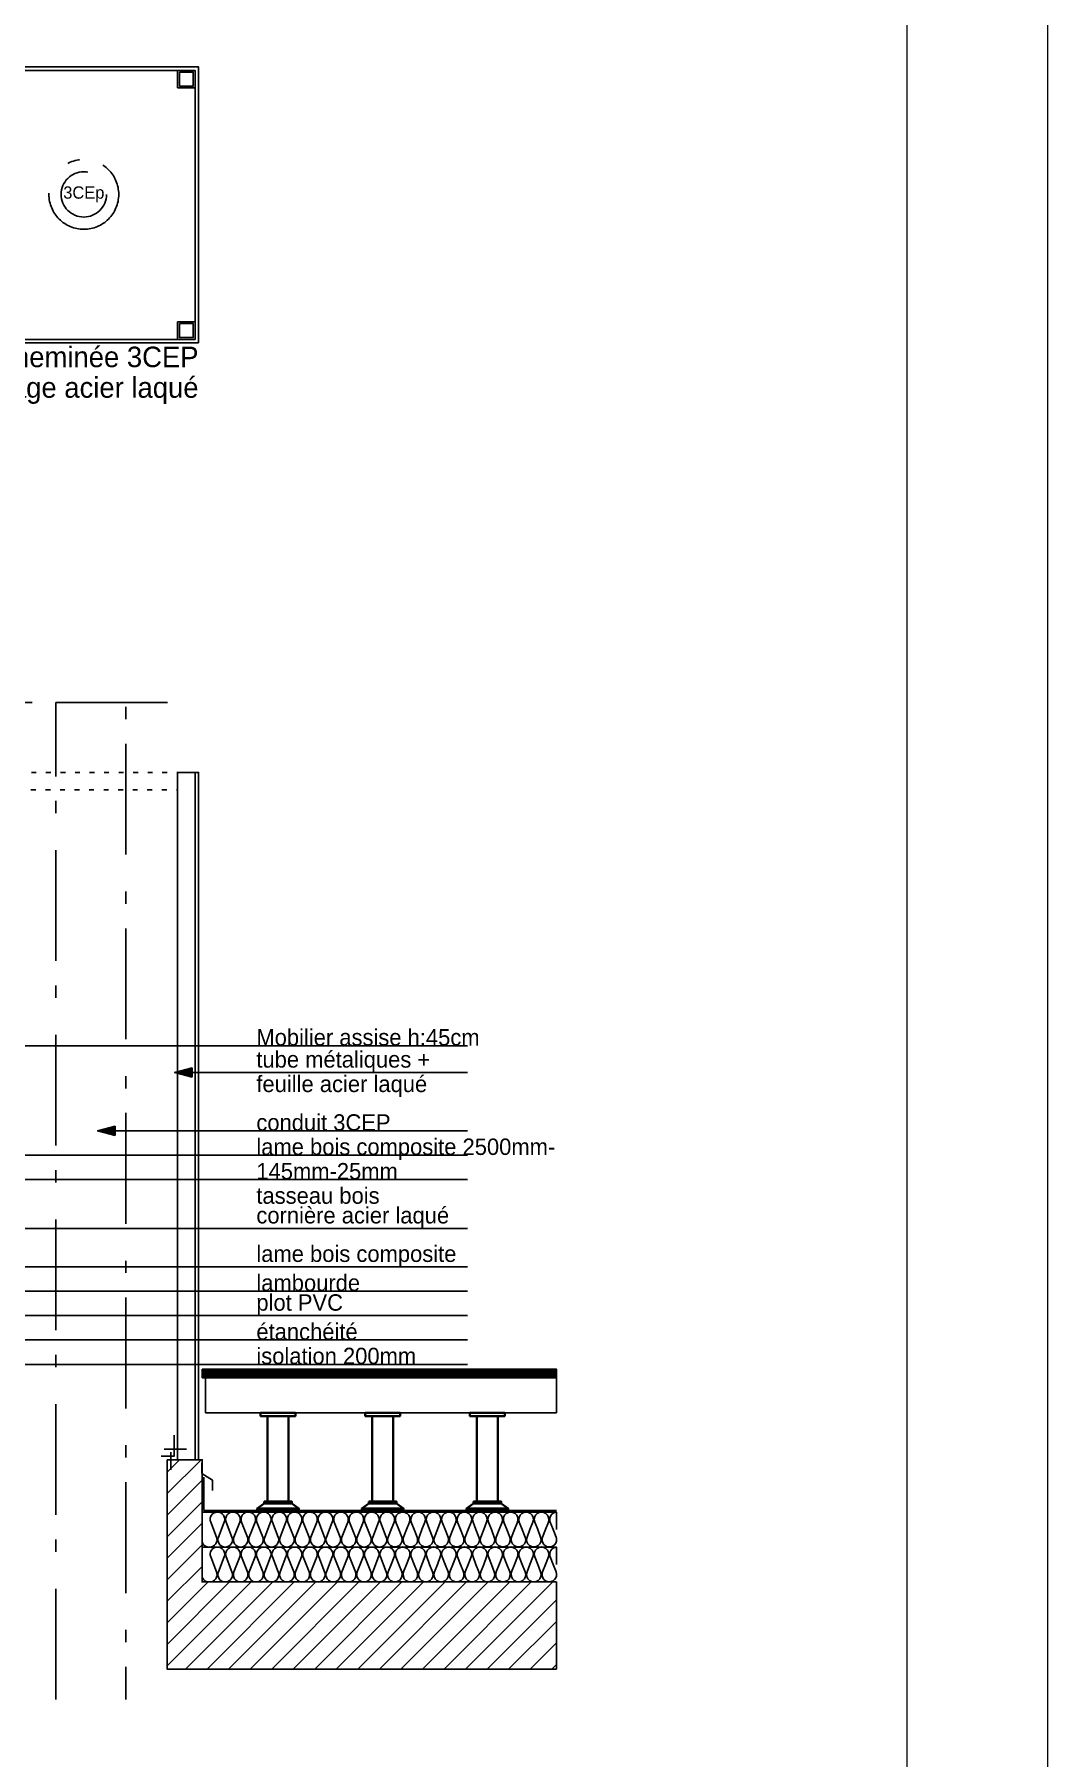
# Model space of a CAD drawing. Header units: centimetres. Extents: x 1724 to 19617, y -6503 to 8072.
# Drawn here: x 13721.9 to 14012.2, y 3540.4 to 4034.2 of the extents above; entities that cross this region are included whole.
import ezdxf

# ---------------------------------------------------------------- set-up
doc = ezdxf.new("R2010")
doc.units = ezdxf.units.CM
doc.linetypes.add('Style de ligne -15', pattern=[2.08328, 1.25, -0.41656, 0.13886, -0.27786])
doc.linetypes.add('Style de ligne -27', pattern=[0.164042, 0.054681, -0.109361])
doc.layers.add('B BATI-murs', color=252, linetype='Continuous', lineweight=35)
doc.layers.add('prlm-ZCARTOUCHE', color=181, linetype='Continuous', lineweight=13)
for name, color, linetype in [('B GÈnÈral_Hatch', 252, 'Continuous'), ('B Général', 252, 'Continuous'), ('C ANNOTATIONS-prestations', 252, 'Continuous'), ('Général', 252, 'Continuous')]:
    doc.layers.add(name, color=color, linetype=linetype)
doc.styles.add('Eurostile', font='Eurosti.TTF')
pattern_1 = [(0, (0.52917, -0.70556), (0.3527777774, -0.4409722222), [])]

# ---------------------------------------------------------------- blocks, each defined once
blk = doc.blocks.new('B n0.Groupe-148-1')
at = {"layer": 'B BATI-murs', "linetype": 'Continuous'}
for p, q in [((124095.74, -122354.51), (124093.74, -122356.01)), ((124105.74, -122356.01), (124103.74, -122354.51))]:
    blk.add_line(p, q, dxfattribs=at)
at = {"layer": 'B BATI-murs', "linetype": 'Continuous', "flags": 128}
for points in [[(124094.74, -122328.52), (124104.74, -122328.52), (124104.74, -122329.52), (124094.74, -122329.52)], [(124096.74, -122329.52), (124102.74, -122329.52), (124102.74, -122354.01), (124096.74, -122354.01)], [(124093.74, -122356.01), (124105.74, -122356.01), (124105.74, -122356.51), (124093.74, -122356.51)], [(124095.74, -122354.01), (124103.74, -122354.01), (124103.74, -122354.51), (124095.74, -122354.51)]]:
    blk.add_lwpolyline(points, close=True, dxfattribs=at)
blk = doc.blocks.new('B n0.Groupe-149-1')
at = {"layer": 'B BATI-murs', "linetype": 'Continuous'}
for p, q in [((124125.74, -122354.51), (124123.74, -122356.01)), ((124135.74, -122356.01), (124133.74, -122354.51))]:
    blk.add_line(p, q, dxfattribs=at)
at = {"layer": 'B BATI-murs', "linetype": 'Continuous', "flags": 128}
for points in [[(124124.74, -122328.52), (124134.74, -122328.52), (124134.74, -122329.52), (124124.74, -122329.52)], [(124126.74, -122329.52), (124132.74, -122329.52), (124132.74, -122354.01), (124126.74, -122354.01)], [(124123.74, -122356.01), (124135.74, -122356.01), (124135.74, -122356.51), (124123.74, -122356.51)], [(124125.74, -122354.01), (124133.74, -122354.01), (124133.74, -122354.51), (124125.74, -122354.51)]]:
    blk.add_lwpolyline(points, close=True, dxfattribs=at)
blk = doc.blocks.new('B n0.Groupe-150-1')
at = {"layer": 'B BATI-murs', "linetype": 'Continuous'}
for p, q in [((124155.74, -122354.51), (124153.74, -122356.01)), ((124165.74, -122356.01), (124163.74, -122354.51))]:
    blk.add_line(p, q, dxfattribs=at)
at = {"layer": 'B BATI-murs', "linetype": 'Continuous', "flags": 128}
for points in [[(124154.74, -122328.52), (124164.74, -122328.52), (124164.74, -122329.52), (124154.74, -122329.52)], [(124156.74, -122329.52), (124162.74, -122329.52), (124162.74, -122354.01), (124156.74, -122354.01)], [(124153.74, -122356.01), (124165.74, -122356.01), (124165.74, -122356.51), (124153.74, -122356.51)], [(124155.74, -122354.01), (124163.74, -122354.01), (124163.74, -122354.51), (124155.74, -122354.51)]]:
    blk.add_lwpolyline(points, close=True, dxfattribs=at)
blk = doc.blocks.new('B n0.Groupe-151-1')
at = {"layer": 'B GÈnÈral_Hatch', "linetype": 'Continuous'}
h = blk.add_hatch(dxfattribs=at)
h.set_pattern_fill('BOIS FIL HOR', color=256, style=0, pattern_type=2)
h.set_pattern_definition(pattern_1)
h.paths.add_polyline_path([(124078.02, -122316.02), (124092.52, -122316.02), (124092.52, -122318.52), (124078.02, -122318.52)])
h = blk.add_hatch(dxfattribs=at)
h.set_pattern_fill('BOIS FIL HOR', color=256, style=0, pattern_type=2)
h.set_pattern_definition(pattern_1)
h.paths.add_polyline_path([(124092.52, -122316.02), (124107.02, -122316.02), (124107.02, -122318.52), (124092.52, -122318.52)])
h = blk.add_hatch(dxfattribs=at)
h.set_pattern_fill('BOIS FIL HOR', color=256, style=0, pattern_type=2)
h.set_pattern_definition(pattern_1)
h.paths.add_polyline_path([(124107.02, -122316.02), (124121.52, -122316.02), (124121.52, -122318.52), (124107.02, -122318.52)])
h = blk.add_hatch(dxfattribs=at)
h.set_pattern_fill('BOIS FIL HOR', color=256, style=0, pattern_type=2)
h.set_pattern_definition(pattern_1)
h.paths.add_polyline_path([(124121.52, -122316.02), (124136.02, -122316.02), (124136.02, -122318.52), (124121.52, -122318.52)])
h = blk.add_hatch(dxfattribs=at)
h.set_pattern_fill('BOIS FIL HOR', color=256, style=0, pattern_type=2)
h.set_pattern_definition(pattern_1)
h.paths.add_polyline_path([(124136.02, -122316.02), (124150.52, -122316.02), (124150.52, -122318.52), (124136.02, -122318.52)])
h = blk.add_hatch(dxfattribs=at)
h.set_pattern_fill('BOIS FIL HOR', color=256, style=0, pattern_type=2)
h.set_pattern_definition(pattern_1)
h.paths.add_polyline_path([(124150.52, -122316.02), (124165.02, -122316.02), (124165.02, -122318.52), (124150.52, -122318.52)])
h = blk.add_hatch(dxfattribs=at)
h.set_pattern_fill('BOIS FIL HOR', color=256, style=0, pattern_type=2)
h.set_pattern_definition(pattern_1)
h.paths.add_polyline_path([(124165.02, -122316.02), (124179.52, -122316.02), (124179.52, -122318.52), (124165.02, -122318.52)])
at = {"layer": 'B Général'}
for p, q in [((124077.97, -122347.03), (124077.97, -122357.02)), ((124078.47, -122347.03), (124078.47, -122356.52)), ((124179.52, -122357.02), (124077.97, -122357.02)), ((124179.52, -122356.52), (124078.47, -122356.52))]:
    blk.add_line(p, q, dxfattribs=at)
at = {"layer": 'B Général', "linetype": 'Continuous'}
for p, q in [((124133.52, -122359.87), (124134.36, -122362.02)), ((124137.94, -122359.87), (124138.78, -122362.02)), ((124142.36, -122359.87), (124143.2, -122362.02)), ((124146.78, -122359.87), (124147.62, -122362.02)), ((124151.2, -122359.87), (124152.05, -122362.02)), ((124155.63, -122359.87), (124156.47, -122362.02)), ((124160.05, -122359.87), (124160.89, -122362.02)), ((124164.47, -122359.87), (124165.31, -122362.02)), ((124168.89, -122359.87), (124169.74, -122362.02)), ((124173.32, -122359.87), (124174.16, -122362.02)), ((124177.74, -122359.87), (124178.58, -122362.02)), ((124077.97, -122367.02), (124179.52, -122367.02)), ((124133.52, -122369.87), (124134.36, -122372.02)), ((124137.94, -122369.87), (124138.78, -122372.02)), ((124142.36, -122369.87), (124143.2, -122372.02)), ((124146.78, -122369.87), (124147.62, -122372.02)), ((124151.2, -122369.87), (124152.05, -122372.02)), ((124155.63, -122369.87), (124156.47, -122372.02)), ((124160.05, -122369.87), (124160.89, -122372.02)), ((124164.47, -122369.87), (124165.31, -122372.02)), ((124168.89, -122369.87), (124169.74, -122372.02)), ((124173.32, -122369.87), (124174.16, -122372.02)), ((124177.74, -122369.87), (124178.58, -122372.02))]:
    blk.add_line(p, q, dxfattribs=at)
at = {"layer": 'B Général', "linetype": 'Continuous', "flags": 128}
for points in [[(124078.02, -122316.02), (124092.52, -122316.02), (124092.52, -122318.52), (124078.02, -122318.52)], [(124092.52, -122316.02), (124107.02, -122316.02), (124107.02, -122318.52), (124092.52, -122318.52)], [(124107.02, -122316.02), (124121.52, -122316.02), (124121.52, -122318.52), (124107.02, -122318.52)], [(124121.52, -122316.02), (124136.02, -122316.02), (124136.02, -122318.52), (124121.52, -122318.52)], [(124136.02, -122316.02), (124150.52, -122316.02), (124150.52, -122318.52), (124136.02, -122318.52)], [(124150.52, -122316.02), (124165.02, -122316.02), (124165.02, -122318.52), (124150.52, -122318.52)], [(124165.02, -122316.02), (124179.52, -122316.02), (124179.52, -122318.52), (124165.02, -122318.52)]]:
    blk.add_lwpolyline(points, close=True, dxfattribs=at)
at = {"layer": 'B Général', "flags": 128}
blk.add_lwpolyline([(124080.95, -122350.86), (124080.96, -122347.86), (124077.96, -122345.96), (124077.96, -122342.86)], dxfattribs=at)
at = {"layer": 'B Général', "linetype": 'Continuous', "flags": 128}
for points in [[(124077.97, -122365.14, 0.414214), (124079.85, -122367.02), (124080.18, -122367.02, 0.528335), (124082.13, -122364.16), (124080.45, -122359.87, -0.528335), (124082.39, -122357.02, -0.528335), (124084.34, -122359.87), (124082.66, -122364.16, 0.528335), (124084.6, -122367.02, 0.528335), (124086.55, -122364.16), (124084.87, -122359.87, -0.528335), (124086.82, -122357.02, -0.528335), (124088.76, -122359.87), (124087.08, -122364.16, 0.528335), (124089.03, -122367.02, 0.528335), (124090.97, -122364.16), (124089.29, -122359.87, -0.528335), (124091.24, -122357.02, -0.528335), (124093.18, -122359.87), (124091.5, -122364.16, 0.528335), (124093.45, -122367.02, 0.528335), (124095.4, -122364.16), (124093.71, -122359.87, -0.528335), (124095.66, -122357.02, -0.528335), (124097.61, -122359.87), (124095.93, -122364.16, 0.528335), (124097.87, -122367.02, 0.528335), (124099.82, -122364.16), (124098.14, -122359.87, -0.528335), (124100.08, -122357.02, -0.528335), (124102.03, -122359.87), (124100.35, -122364.16, 0.528335), (124102.29, -122367.02, 0.528335), (124104.24, -122364.16), (124102.56, -122359.87, -0.528335), (124104.51, -122357.02, -0.528335), (124106.45, -122359.87), (124104.77, -122364.16, 0.528335), (124106.72, -122367.02, 0.528335), (124108.66, -122364.16), (124106.98, -122359.87, -0.528335), (124108.93, -122357.02, -0.528335), (124110.87, -122359.87), (124109.19, -122364.16, 0.528335), (124111.14, -122367.02, 0.528335), (124113.09, -122364.16), (124111.4, -122359.87, -0.528335), (124113.35, -122357.02, -0.528335), (124115.3, -122359.87), (124113.61, -122364.16, 0.528335), (124115.56, -122367.02, 0.528335), (124117.51, -122364.16), (124115.83, -122359.87, -0.528335), (124117.77, -122357.02, -0.528335), (124119.72, -122359.87), (124118.04, -122364.16, 0.528335), (124119.98, -122367.02, 0.528335), (124121.93, -122364.16), (124120.25, -122359.87, -0.528335), (124122.19, -122357.02, -0.528335), (124124.14, -122359.87), (124122.46, -122364.16, 0.528335), (124124.41, -122367.02, 0.528335), (124126.35, -122364.16), (124124.67, -122359.87, -0.528335), (124126.62, -122357.02, -0.528335), (124128.56, -122359.87), (124126.88, -122364.16, 0.528335), (124128.83, -122367.02, 0.528335), (124130.77, -122364.16), (124129.09, -122359.87, -0.528335), (124131.04, -122357.02, -0.528335), (124132.99, -122359.87), (124132.15, -122362.02)], [(124136.57, -122362.02), (124137.41, -122359.87, 0.335878), (124136.72, -122357.44, 0.335878), (124134.2, -122357.44, 0.335878), (124133.52, -122359.87)], [(124140.99, -122362.02), (124141.83, -122359.87, 0.335878), (124141.15, -122357.44, 0.335878), (124138.62, -122357.44, 0.335878), (124137.94, -122359.87)], [(124145.41, -122362.02), (124146.25, -122359.87, 0.335878), (124145.57, -122357.44, 0.335878), (124143.04, -122357.44, 0.335878), (124142.36, -122359.87)], [(124149.83, -122362.02), (124150.68, -122359.87, 0.335878), (124149.99, -122357.44, 0.335878), (124147.47, -122357.44, 0.335878), (124146.78, -122359.87)], [(124154.26, -122362.02), (124155.1, -122359.87, 0.335878), (124154.41, -122357.44, 0.335878), (124151.89, -122357.44, 0.335878), (124151.2, -122359.87)], [(124158.68, -122362.02), (124159.52, -122359.87, 0.335878), (124158.84, -122357.44, 0.335878), (124156.31, -122357.44, 0.335878), (124155.63, -122359.87)], [(124163.1, -122362.02), (124163.94, -122359.87, 0.335878), (124163.26, -122357.44, 0.335878), (124160.73, -122357.44, 0.335878), (124160.05, -122359.87)], [(124167.52, -122362.02), (124168.36, -122359.87, 0.335878), (124167.68, -122357.44, 0.335878), (124165.16, -122357.44, 0.335878), (124164.47, -122359.87)], [(124171.95, -122362.02), (124172.79, -122359.87, 0.335878), (124172.1, -122357.44, 0.335878), (124169.58, -122357.44, 0.335878), (124168.89, -122359.87)], [(124176.37, -122362.02), (124177.21, -122359.87, 0.335878), (124176.53, -122357.44, 0.335878), (124174, -122357.44, 0.335878), (124173.32, -122359.87)], [(124179.52, -122362.02), (124179.52, -122357.02, 0.237645), (124177.91, -122358, 0.237645), (124177.74, -122359.87)], [(124132.15, -122362.02), (124131.3, -122364.16, 0.335878), (124131.99, -122366.59, 0.335878), (124134.51, -122366.59, 0.335878), (124135.2, -122364.16), (124134.36, -122362.02)], [(124136.57, -122362.02), (124135.73, -122364.16, 0.335878), (124136.41, -122366.59, 0.335878), (124138.94, -122366.59, 0.335878), (124139.62, -122364.16), (124138.78, -122362.02)], [(124140.99, -122362.02), (124140.15, -122364.16, 0.335878), (124140.83, -122366.59, 0.335878), (124143.36, -122366.59, 0.335878), (124144.04, -122364.16), (124143.2, -122362.02)], [(124145.41, -122362.02), (124144.57, -122364.16, 0.335878), (124145.26, -122366.59, 0.335878), (124147.78, -122366.59, 0.335878), (124148.46, -122364.16), (124147.62, -122362.02)], [(124149.83, -122362.02), (124148.99, -122364.16, 0.335878), (124149.68, -122366.59, 0.335878), (124152.2, -122366.59, 0.335878), (124152.89, -122364.16), (124152.05, -122362.02)], [(124154.26, -122362.02), (124153.42, -122364.16, 0.335878), (124154.1, -122366.59, 0.335878), (124156.62, -122366.59, 0.335878), (124157.31, -122364.16), (124156.47, -122362.02)], [(124158.68, -122362.02), (124157.84, -122364.16, 0.335878), (124158.52, -122366.59, 0.335878), (124161.05, -122366.59, 0.335878), (124161.73, -122364.16), (124160.89, -122362.02)], [(124163.1, -122362.02), (124162.26, -122364.16, 0.335878), (124162.95, -122366.59, 0.335878), (124165.47, -122366.59, 0.335878), (124166.15, -122364.16), (124165.31, -122362.02)], [(124167.52, -122362.02), (124166.68, -122364.16, 0.335878), (124167.37, -122366.59, 0.335878), (124169.89, -122366.59, 0.335878), (124170.58, -122364.16), (124169.74, -122362.02)], [(124171.95, -122362.02), (124171.11, -122364.16, 0.335878), (124171.79, -122366.59, 0.335878), (124174.31, -122366.59, 0.335878), (124175, -122364.16), (124174.16, -122362.02)], [(124176.37, -122362.02), (124175.53, -122364.16, 0.283467), (124175.92, -122366.32, 0.283467), (124178.02, -122366.94, 0.283467), (124179.52, -122365.34), (124179.52, -122364.51, 0.043291), (124179.42, -122364.16), (124178.58, -122362.02)], [(124077.97, -122375.14, 0.414214), (124079.85, -122377.02), (124080.18, -122377.02, 0.528335), (124082.13, -122374.16), (124080.45, -122369.87, -0.528335), (124082.39, -122367.02, -0.528335), (124084.34, -122369.87), (124082.66, -122374.16, 0.528335), (124084.6, -122377.02, 0.528335), (124086.55, -122374.16), (124084.87, -122369.87, -0.528335), (124086.82, -122367.02, -0.528335), (124088.76, -122369.87), (124087.08, -122374.16, 0.528335), (124089.03, -122377.02, 0.528335), (124090.97, -122374.16), (124089.29, -122369.87, -0.528335), (124091.24, -122367.02, -0.528335), (124093.18, -122369.87), (124091.5, -122374.16, 0.528335), (124093.45, -122377.02, 0.528335), (124095.4, -122374.16), (124093.71, -122369.87, -0.528335), (124095.66, -122367.02, -0.528335), (124097.61, -122369.87), (124095.93, -122374.16, 0.528335), (124097.87, -122377.02, 0.528335), (124099.82, -122374.16), (124098.14, -122369.87, -0.528335), (124100.08, -122367.02, -0.528335), (124102.03, -122369.87), (124100.35, -122374.16, 0.528335), (124102.29, -122377.02, 0.528335), (124104.24, -122374.16), (124102.56, -122369.87, -0.528335), (124104.51, -122367.02, -0.528335), (124106.45, -122369.87), (124104.77, -122374.16, 0.528335), (124106.72, -122377.02, 0.528335), (124108.66, -122374.16), (124106.98, -122369.87, -0.528335), (124108.93, -122367.02, -0.528335), (124110.87, -122369.87), (124109.19, -122374.16, 0.528335), (124111.14, -122377.02, 0.528335), (124113.09, -122374.16), (124111.4, -122369.87, -0.528335), (124113.35, -122367.02, -0.528335), (124115.3, -122369.87), (124113.61, -122374.16, 0.528335), (124115.56, -122377.02, 0.528335), (124117.51, -122374.16), (124115.83, -122369.87, -0.528335), (124117.77, -122367.02, -0.528335), (124119.72, -122369.87), (124118.04, -122374.16, 0.528335), (124119.98, -122377.02, 0.528335), (124121.93, -122374.16), (124120.25, -122369.87, -0.528335), (124122.19, -122367.02, -0.528335), (124124.14, -122369.87), (124122.46, -122374.16, 0.528335), (124124.41, -122377.02, 0.528335), (124126.35, -122374.16), (124124.67, -122369.87, -0.528335), (124126.62, -122367.02, -0.528335), (124128.56, -122369.87), (124126.88, -122374.16, 0.528335), (124128.83, -122377.02, 0.528335), (124130.77, -122374.16), (124129.09, -122369.87, -0.528335), (124131.04, -122367.02, -0.528335), (124132.99, -122369.87), (124132.15, -122372.02)], [(124136.57, -122372.02), (124137.41, -122369.87, 0.335878), (124136.72, -122367.44, 0.335878), (124134.2, -122367.44, 0.335878), (124133.52, -122369.87)], [(124140.99, -122372.02), (124141.83, -122369.87, 0.335878), (124141.15, -122367.44, 0.335878), (124138.62, -122367.44, 0.335878), (124137.94, -122369.87)], [(124145.41, -122372.02), (124146.25, -122369.87, 0.335878), (124145.57, -122367.44, 0.335878), (124143.04, -122367.44, 0.335878), (124142.36, -122369.87)], [(124149.83, -122372.02), (124150.68, -122369.87, 0.335878), (124149.99, -122367.44, 0.335878), (124147.47, -122367.44, 0.335878), (124146.78, -122369.87)], [(124154.26, -122372.02), (124155.1, -122369.87, 0.335878), (124154.41, -122367.44, 0.335878), (124151.89, -122367.44, 0.335878), (124151.2, -122369.87)], [(124158.68, -122372.02), (124159.52, -122369.87, 0.335878), (124158.84, -122367.44, 0.335878), (124156.31, -122367.44, 0.335878), (124155.63, -122369.87)], [(124163.1, -122372.02), (124163.94, -122369.87, 0.335878), (124163.26, -122367.44, 0.335878), (124160.73, -122367.44, 0.335878), (124160.05, -122369.87)], [(124167.52, -122372.02), (124168.36, -122369.87, 0.335878), (124167.68, -122367.44, 0.335878), (124165.16, -122367.44, 0.335878), (124164.47, -122369.87)], [(124171.95, -122372.02), (124172.79, -122369.87, 0.335878), (124172.1, -122367.44, 0.335878), (124169.58, -122367.44, 0.335878), (124168.89, -122369.87)], [(124176.37, -122372.02), (124177.21, -122369.87, 0.335878), (124176.53, -122367.44, 0.335878), (124174, -122367.44, 0.335878), (124173.32, -122369.87)], [(124179.52, -122372.02), (124179.52, -122367.02, 0.237645), (124177.91, -122368, 0.237645), (124177.74, -122369.87)], [(124132.15, -122372.02), (124131.3, -122374.16, 0.335878), (124131.99, -122376.59, 0.335878), (124134.51, -122376.59, 0.335878), (124135.2, -122374.16), (124134.36, -122372.02)], [(124136.57, -122372.02), (124135.73, -122374.16, 0.335878), (124136.41, -122376.59, 0.335878), (124138.94, -122376.59, 0.335878), (124139.62, -122374.16), (124138.78, -122372.02)], [(124140.99, -122372.02), (124140.15, -122374.16, 0.335878), (124140.83, -122376.59, 0.335878), (124143.36, -122376.59, 0.335878), (124144.04, -122374.16), (124143.2, -122372.02)], [(124145.41, -122372.02), (124144.57, -122374.16, 0.335878), (124145.26, -122376.59, 0.335878), (124147.78, -122376.59, 0.335878), (124148.46, -122374.16), (124147.62, -122372.02)], [(124149.83, -122372.02), (124148.99, -122374.16, 0.335878), (124149.68, -122376.59, 0.335878), (124152.2, -122376.59, 0.335878), (124152.89, -122374.16), (124152.05, -122372.02)], [(124154.26, -122372.02), (124153.42, -122374.16, 0.335878), (124154.1, -122376.59, 0.335878), (124156.62, -122376.59, 0.335878), (124157.31, -122374.16), (124156.47, -122372.02)], [(124158.68, -122372.02), (124157.84, -122374.16, 0.335878), (124158.52, -122376.59, 0.335878), (124161.05, -122376.59, 0.335878), (124161.73, -122374.16), (124160.89, -122372.02)], [(124163.1, -122372.02), (124162.26, -122374.16, 0.335878), (124162.95, -122376.59, 0.335878), (124165.47, -122376.59, 0.335878), (124166.15, -122374.16), (124165.31, -122372.02)], [(124167.52, -122372.02), (124166.68, -122374.16, 0.335878), (124167.37, -122376.59, 0.335878), (124169.89, -122376.59, 0.335878), (124170.58, -122374.16), (124169.74, -122372.02)], [(124171.95, -122372.02), (124171.11, -122374.16, 0.335878), (124171.79, -122376.59, 0.335878), (124174.31, -122376.59, 0.335878), (124175, -122374.16), (124174.16, -122372.02)], [(124176.37, -122372.02), (124175.53, -122374.16, 0.283467), (124175.92, -122376.32, 0.283467), (124178.02, -122376.94, 0.283467), (124179.52, -122375.34), (124179.52, -122374.51, 0.043291), (124179.42, -122374.16), (124178.58, -122372.02)]]:
    blk.add_lwpolyline(points, format="xyb", dxfattribs=at)
at = {"layer": 'Général', "linetype": 'Continuous', "flags": 128}
blk.add_lwpolyline([(124078.94, -122328.52), (124078.94, -122318.52), (124179.52, -122318.52), (124179.52, -122328.52)], close=True, dxfattribs=at)
at = {"layer": 'Général'}
for name in ['B n0.Groupe-148-1', 'B n0.Groupe-149-1', 'B n0.Groupe-150-1']:
    blk.add_blockref(name, (0, 0), dxfattribs=at)
blk = doc.blocks.new('B n0.Groupe-174-1')
at = {"layer": 'B GÈnÈral_Hatch', "linetype": 'Continuous'}
for points in [[(123695.57, -122141.36), (123699.23, -122145.02), (123694.23, -122143.68)], [(124075.12, -122232.41), (124070.12, -122231.07), (124075.12, -122229.73)], [(123690.85, -122246.43), (123695.85, -122247.77), (123690.85, -122249.11)], [(124053.05, -122249.11), (124048.05, -122247.77), (124053.05, -122246.43)], [(123931.03, -122269.77), (123926.01, -122271.02), (123929.73, -122267.42)], [(123955.39, -122269.77), (123950.37, -122271.02), (123954.09, -122267.42)], [(123976.56, -122274.47), (123971.54, -122275.72), (123975.26, -122272.12)], [(124020.79, -122277.05), (124015.79, -122275.71), (124020.79, -122274.37)], [(123690.85, -122277.23), (123695.85, -122278.57), (123690.85, -122279.91)], [(123955.25, -122314.77), (123950.23, -122316.02), (123953.95, -122312.42)], [(123955.36, -122321.69), (123950.34, -122322.94), (123954.06, -122319.35)], [(123978.19, -122327.27), (123973.17, -122328.52), (123976.89, -122324.92)], [(123945.65, -122355.52), (123940.62, -122356.78), (123944.35, -122353.18)], [(123952.5, -122358.6), (123947.48, -122359.85), (123951.21, -122356.26)]]:
    blk.add_hatch(color=250, dxfattribs=at).paths.add_polyline_path(points)
at = {"layer": 'B Général', "linetype": 'Continuous'}
for p, q in [((124154.04, -122231.07), (124070.12, -122231.07)), ((123610.04, -122247.77), (123695.85, -122247.77)), ((124154.04, -122247.77), (124048.05, -122247.77)), ((124154.04, -122275.71), (124015.79, -122275.71)), ((123610.04, -122278.57), (123695.85, -122278.57))]:
    blk.add_line(p, q, dxfattribs=at)
at = {"layer": 'B Général', "linetype": 'Continuous', "flags": 128}
for points in [[(123610.04, -122134.68), (123681.34, -122134.68), (123699.23, -122145.02)], [(124154.04, -122223.37), (124008.54, -122223.37), (123926.01, -122271.02)], [(124154.04, -122254.75), (123978.54, -122254.75), (123950.37, -122271.02)], [(124154.04, -122261.74), (123995.75, -122261.74), (123971.54, -122275.72)], [(124154.04, -122286.74), (124000.94, -122286.74), (123950.23, -122316.02)], [(124154.04, -122293.72), (124000.94, -122293.72), (123950.34, -122322.94)], [(124154.04, -122300.71), (124021.34, -122300.71), (123973.17, -122328.52)], [(124154.04, -122307.69), (124025.75, -122307.69), (123940.62, -122356.78)], [(124154.04, -122314.68), (124025.75, -122314.68), (123947.48, -122359.85)]]:
    blk.add_lwpolyline(points, dxfattribs=at)
for points in [[(123695.57, -122141.36), (123699.23, -122145.02), (123694.23, -122143.68)], [(124075.12, -122232.41), (124070.12, -122231.07), (124075.12, -122229.73)], [(123690.85, -122246.43), (123695.85, -122247.77), (123690.85, -122249.11)], [(124053.05, -122249.11), (124048.05, -122247.77), (124053.05, -122246.43)], [(123931.03, -122269.77), (123926.01, -122271.02), (123929.73, -122267.42)], [(123955.39, -122269.77), (123950.37, -122271.02), (123954.09, -122267.42)], [(123976.56, -122274.47), (123971.54, -122275.72), (123975.26, -122272.12)], [(124020.79, -122277.05), (124015.79, -122275.71), (124020.79, -122274.37)], [(123690.85, -122277.23), (123695.85, -122278.57), (123690.85, -122279.91)], [(123955.25, -122314.77), (123950.23, -122316.02), (123953.95, -122312.42)], [(123955.36, -122321.69), (123950.34, -122322.94), (123954.06, -122319.35)], [(123978.19, -122327.27), (123973.17, -122328.52), (123976.89, -122324.92)], [(123945.65, -122355.52), (123940.62, -122356.78), (123944.35, -122353.18)], [(123952.5, -122358.6), (123947.48, -122359.85), (123951.21, -122356.26)]]:
    blk.add_lwpolyline(points, close=True, dxfattribs=at)
at = {"layer": 'C ANNOTATIONS-prestations', "attachment_point": 7, "line_spacing_factor": 0.894578, "style": 'Eurostile'}
for s, insert, char_height, width in [('tube acier laqué\\P+cable acier \\P+plates grimpantes', (123610.44, -122141.06), 4.7037, 78.0262), ('Mobilier assise h:45cm', (124093.54, -122223.37), 4.7037, 78.0262), ('tube métaliques +\\Pfeuille acier laqué', (124093.54, -122238.06), 4.7037, 80.5), ('tube acier laqué', (123610.04, -122247.77), 4.7037, 62.5), ('conduit 3CEP', (124093.54, -122247.77), 4.7037, 78.0262), ('lame bois composite 2500mm- 145mm-25mm', (124093.54, -122261.74), 4.7037, 89.5), ('tasseau bois ', (124093.54, -122268.72), 4.7037, 95.8235), ('bac acier laqué', (123610.04, -122278.57), 4.7037, 78.5), ('cornière acier laqué', (124093.54, -122275.71), 4.7037, 95.8235), ('lame bois composite', (124093.54, -122286.74), 4.7037, 95.8235), ('lambourde', (124093.54, -122293.72), 4.704, 95.8235), ('plot PVC', (124093.54, -122300.71), 4.704, 95.8235), ('étanchéité', (124093.54, -122307.69), 4.704, 95.8235), ('isolation 200mm', (124093.54, -122314.68), 4.7037, 95.8235)]:
    blk.add_mtext(s, dxfattribs=dict(at, insert=insert, char_height=char_height, width=width))
blk = doc.blocks.new('B n0.Groupe-198-1')
at = {"layer": 'B GÈnÈral_Hatch', "linetype": 'Continuous'}
h = blk.add_hatch(dxfattribs=at)
h.set_pattern_fill('BOIS FIL HOR', color=256, style=0, pattern_type=2)
h.set_pattern_definition(pattern_1)
h.paths.add_polyline_path([(123764.2, -121944.91), (124014.2, -121944.91), (124014.2, -121959.41), (123764.2, -121959.41)])
h = blk.add_hatch(dxfattribs=at)
h.set_pattern_fill('H_VEGETAL 3', color=256, style=0, pattern_type=2)
h.set_pattern_definition([(45, (0, 0), (23.2127778, -1.9755556), [44.003255, -6.2861793]), (45, (-3.58, -6.791), (-3.5471004, -28.5556774), [18.858538, -31.4308964]), (45, (3.143, -3.143), (2.5366326, -22.5391326), [40.349175, -45.500133]), (45, (1.605, -7.779), (26.4003655, 1.2574122), [38.9743116, -11.3151227]), (45, (6.286, -6.286), (12.5723586, -12.5723586), [11.7834461, -2.9458615]), (45, (7.858, -7.858), (12.5723586, -12.5723586), [9.864344, -16.094456]), (45, (9.43, -9.43), (12.5723586, -12.5723586), []), (45, (0.185, -21.731), (12.5723586, -12.5723586), [66.775119, -54.634188]), (135, (6.42, -3.21), (24.6944444, 4.1980556), [44.0034553, -6.286208]), (135, (11.853, -12.1), (-29.6333333, 0.9877778), [18.8586237, -31.4310395]), (135, (0.74, -4.692), (-6.6675, -21.731111), [40.349342, -45.5003215]), (135, (5.927, -14.076), (24.941389, 3.7041667), [38.974489, -11.315174]), (135, (8.396, -20.003), (16.7922222, 11.8533333), [11.7837306, -2.9459326]), (135, (3.704, -18.274), (-15.8044444, -12.841111), [9.864344, -16.094456]), (135, (1.729, -19.509), (18.0269444, 10.618611), []), (135, (4.445, -26.176), (14.3227778, 14.5697222), [66.775315, -54.634348])])
h.paths.add_polyline_path([(123697.85, -122015.91), (123697.85, -121948.81), (123758.7, -121948.81), (123758.7, -122015.91)])
h = blk.add_hatch(dxfattribs=at)
h.set_pattern_fill('BOIS FIL HOR', color=256, style=0, pattern_type=2)
h.set_pattern_definition(pattern_1)
h.paths.add_polyline_path([(123764.2, -121960.01), (124014.2, -121960.01), (124014.2, -121974.51), (123764.2, -121974.51)])
h = blk.add_hatch(dxfattribs=at)
h.set_pattern_fill('BOIS FIL HOR', color=256, style=0, pattern_type=2)
h.set_pattern_definition(pattern_1)
h.paths.add_polyline_path([(123764.2, -121975.11), (124014.2, -121975.11), (124014.2, -121989.61), (123764.2, -121989.61)])
h = blk.add_hatch(dxfattribs=at)
h.set_pattern_fill('BOIS FIL HOR', color=256, style=0, pattern_type=2)
h.set_pattern_definition(pattern_1)
h.paths.add_polyline_path([(123764.2, -121990.21), (124014.2, -121990.21), (124014.2, -122004.71), (123764.2, -122004.71)])
h = blk.add_hatch(dxfattribs=at)
h.set_pattern_fill('BOIS FIL HOR', color=256, style=0, pattern_type=2)
h.set_pattern_definition(pattern_1)
h.paths.add_polyline_path([(123764.2, -122005.31), (124014.2, -122005.31), (124014.2, -122019.81), (123764.2, -122019.81)])
at = {"layer": 'B Général', "linetype": 'Continuous', "flags": 128}
for points in [[(123764.2, -122021.91), (123764.2, -121942.81), (123691.85, -121942.81), (123691.85, -122021.91)], [(123697.35, -121948.31), (123697.35, -121943.31), (123692.35, -121943.31), (123692.35, -121948.31)], [(123692.35, -121943.31), (123763.7, -121943.31), (123763.7, -122021.41), (123692.35, -122021.41)], [(123692.85, -121943.81), (123696.85, -121943.81), (123696.85, -121947.81), (123692.85, -121947.81)], [(123763.7, -121948.31), (123763.7, -121943.31), (123758.7, -121943.31), (123758.7, -121948.31)], [(123759.2, -121943.81), (123763.2, -121943.81), (123763.2, -121947.81), (123759.2, -121947.81)], [(123764.2, -121942.81), (124014.2, -121942.81), (124014.2, -121944.31), (123764.2, -121944.31)], [(123764.2, -121944.91), (124014.2, -121944.91), (124014.2, -121959.41), (123764.2, -121959.41)], [(124014.2, -121942.81), (124015.7, -121942.81), (124015.7, -122021.91), (124014.2, -122021.91)], [(124076.97, -122021.91), (124076.97, -121942.81), (124015.75, -121942.81), (124015.75, -121943.81), (124075.97, -121943.81), (124075.97, -122020.91), (124015.75, -122020.91), (124015.75, -122021.91)], [(124020.75, -121948.81), (124020.75, -121943.81), (124015.75, -121943.81), (124015.75, -121948.81)], [(124016.25, -121944.31), (124020.25, -121944.31), (124020.25, -121948.31), (124016.25, -121948.31)], [(124075.97, -121948.81), (124075.97, -121943.81), (124070.97, -121943.81), (124070.97, -121948.81)], [(124071.47, -121944.31), (124075.47, -121944.31), (124075.47, -121948.31), (124071.47, -121948.31)], [(123759.2, -122016.41), (123759.2, -121948.31), (123697.35, -121948.31), (123697.35, -122016.41)], [(123697.85, -122015.91), (123697.85, -121948.81), (123758.7, -121948.81), (123758.7, -122015.91)], [(123697.85, -121948.81), (123758.7, -121948.81), (123758.7, -122015.91), (123697.85, -122015.91)], [(123764.2, -121960.01), (124014.2, -121960.01), (124014.2, -121974.51), (123764.2, -121974.51)], [(123764.2, -121975.11), (124014.2, -121975.11), (124014.2, -121989.61), (123764.2, -121989.61)], [(123764.2, -121990.21), (124014.2, -121990.21), (124014.2, -122004.71), (123764.2, -122004.71)], [(123764.2, -122005.31), (124014.2, -122005.31), (124014.2, -122019.81), (123764.2, -122019.81)], [(123697.35, -122021.41), (123697.35, -122016.41), (123692.35, -122016.41), (123692.35, -122021.41)], [(123692.85, -122016.91), (123696.85, -122016.91), (123696.85, -122020.91), (123692.85, -122020.91)], [(124020.75, -122020.91), (124020.75, -122015.91), (124015.75, -122015.91), (124015.75, -122020.91)], [(124016.25, -122016.41), (124020.25, -122016.41), (124020.25, -122020.41), (124016.25, -122020.41)], [(124075.97, -122020.91), (124075.97, -122015.91), (124070.97, -122015.91), (124070.97, -122020.91)], [(124071.47, -122016.41), (124075.47, -122016.41), (124075.47, -122020.41), (124071.47, -122020.41)], [(123764.2, -122020.41), (124014.2, -122020.41), (124014.2, -122021.91), (123764.2, -122021.91)]]:
    blk.add_lwpolyline(points, close=True, dxfattribs=at)
at = {"layer": 'B Général', "linetype": 'Style de ligne -27', "ltscale": 25.4, "flags": 128}
for points in [[(123691.85, -121948.31), (123691.85, -121943.31), (124014.2, -121943.31), (124014.2, -121948.31)], [(123697.35, -121948.31), (123697.35, -121943.31), (124015.7, -121943.31), (124015.7, -121948.31)], [(123697.35, -122021.41), (123697.35, -122016.41), (124015.7, -122016.41), (124015.7, -122021.41)]]:
    blk.add_lwpolyline(points, close=True, dxfattribs=at)
blk.add_lwpolyline([(124014.2, -121943.71), (123961.7, -122019.81), (123909.2, -121943.71), (123856.7, -122019.81), (123804.2, -121943.71), (123749.85, -122019.81), (123697.35, -121943.71)], dxfattribs=at)
at = {"layer": 'B Général', "linetype": 'Style de ligne -27', "ltscale": 25.4}
for centre in [(123779.36, -121946.81), (123887.66, -121946.81)]:
    blk.add_circle(centre, 2.5, dxfattribs=at)
at = {"layer": 'C ANNOTATIONS-prestations', "char_height": 5.8796, "line_spacing_factor": 0.894578, "style": 'Eurostile'}
for s, insert, width, attachment_point in [('Jardinière bac acier ', (123691.85, -122023.09), 81.75, 1), ('banc lame bois composite + sur cornières acier', (123779.44, -122023.09), 202, 1), ('cheminée 3CEP \\Phabillage acier laqué', (124076.97, -122023), 79.8218, 3), ('+ potelet métalique', (123691.85, -122031.82), 81.75, 1), ('cable + plantes grimpantes', (123779.44, -122031.82), 202, 1)]:
    blk.add_mtext(s, dxfattribs=dict(at, insert=insert, width=width, attachment_point=attachment_point))
blk = doc.blocks.new('xi.3cep130-200')
at = {"layer": 'B Général', "linetype": 'Style de ligne -15', "ltscale": 25.4}
for radius in [10, 6.5]:
    blk.add_circle((0, 0), radius, dxfattribs=at)
at = {"layer": 'B Général', "insert": (0, 0), "char_height": 3.528, "width": 16.4908, "attachment_point": 5, "line_spacing_factor": 0.894578, "style": 'Eurostile'}
blk.add_mtext('3CEp', dxfattribs=at)

msp = doc.modelspace()

# ---------------------------------------------------------------- hatches: boundary and pattern name
at = {"layer": 'B GÈnÈral_Hatch', "linetype": 'Continuous'}
h = msp.add_hatch(dxfattribs=at)
h.set_pattern_fill('45_0_15_52', color=256, style=0, pattern_type=2)
h.set_pattern_definition([(45, (-110308.0948, 125967.714), (3.52777777, -2.64583333), [])])
h.paths.add_polyline_path([(13759.874, 3625.715), (13759.881, 3565.696), (13871.428, 3565.696), (13871.428, 3590.695), (13769.88, 3590.693), (13769.928, 3624.861), (13769.928, 3625.715)])

# ---------------------------------------------------------------- linework, layer by layer
at = {"layer": 'B Général', "linetype": 'Style de ligne -15', "ltscale": 25.4}
msp.add_line((13357.849, 3842.696), (13768.592, 3842.696), dxfattribs=at)
at = {"layer": 'B Général', "linetype": 'Continuous'}
for p, q in [((13765.451, 3628.738), (13758.977, 3628.738)), ((13760.9, 3627.915), (13760.9, 3622.8))]:
    msp.add_line(p, q, dxfattribs=at)
at = {"layer": 'B Général', "linetype": 'Style de ligne -15', "ltscale": 25.4, "flags": 128}
msp.add_lwpolyline([(13728, 3556.982), (13728, 3842.696), (13748, 3842.696), (13748, 3556.982)], dxfattribs=at)
at = {"layer": 'B Général', "linetype": 'Style de ligne -27', "ltscale": 25.4, "flags": 128}
msp.add_lwpolyline([(13712.656, 3822.683), (13762.874, 3822.683), (13762.874, 3817.696), (13712.656, 3817.696)], close=True, dxfattribs=at)
at = {"layer": 'B Général', "linetype": 'Continuous', "flags": 128}
for points in [[(13762.874, 3822.696), (13767.874, 3822.696), (13767.874, 3625.715), (13762.874, 3625.715)], [(13767.874, 3822.696), (13768.874, 3822.696), (13768.874, 3625.715), (13767.874, 3625.715)], [(13759.874, 3625.715), (13759.881, 3565.696), (13871.428, 3565.696), (13871.428, 3590.695), (13769.88, 3590.693), (13769.928, 3624.861), (13769.928, 3625.715)]]:
    msp.add_lwpolyline(points, close=True, dxfattribs=at)
msp.add_lwpolyline([(13758.132, 3626.715), (13761.874, 3626.715), (13761.874, 3632.761)], dxfattribs=at)
at = {"layer": 'prlm-ZCARTOUCHE'}
for points in [[(1732.891, 6131.57), (14012.17, 6131.57), (14012.17, 878.498), (1732.891, 878.498)], [(1754.341, 6101.831), (13971.838, 6101.831), (13971.838, 914.315), (1754.341, 914.315)]]:
    msp.add_lwpolyline(points, close=True, dxfattribs=at)

# ---------------------------------------------------------------- block references
at = {"layer": 'B Général'}
for name, p in [('B n0.Groupe-198-1', (-110308.095, 125967.714)), ('xi.3cep130-200', (13736, 3988.354)), ('B n0.Groupe-174-1', (-110308.095, 125967.714)), ('B n0.Groupe-151-1', (-110308.095, 125967.714))]:
    msp.add_blockref(name, p, dxfattribs=at)

doc.saveas('drawing.dxf')
